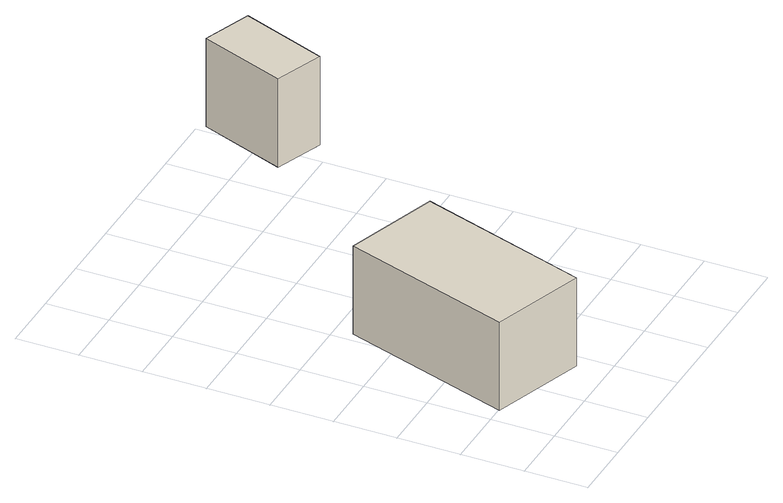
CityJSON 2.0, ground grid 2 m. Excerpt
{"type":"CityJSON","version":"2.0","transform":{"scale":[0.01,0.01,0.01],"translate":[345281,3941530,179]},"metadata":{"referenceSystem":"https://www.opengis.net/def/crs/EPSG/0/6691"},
"CityObjects":{
"building1":{"type":"Building","attributes":{"BuildingIDAttribute.prefecture":"14","BuildingIDAttribute.city":"14151","BuildingDetailAttribute.surveyYear":2015,"BuildingLandSlideRiskAttribute.description":"1","BuildingLandSlideRiskAttribute.areaType":"1"},"geometry":[{"type":"Solid","lod":"1","boundaries":[[[[0,1,2,3]],[[2,4,5,3]],[[1,6,4,2]],[[0,7,6,1]],[[3,5,7,0]],[[4,6,7,5]]]]}]},
"building2":{"type":"Building","attributes":{"BuildingIDAttribute.prefecture":"14","BuildingIDAttribute.city":"14151","BuildingDetailAttribute.surveyYear":2015,"BuildingLandSlideRiskAttribute.description":"1","BuildingLandSlideRiskAttribute.areaType":"1"},"geometry":[{"type":"Solid","lod":"1","boundaries":[[[[8,9,10,11]],[[10,12,13,11]],[[9,14,12,10]],[[8,15,14,9]],[[11,13,15,8]],[[12,14,15,13]]]]}]}
},
"vertices":[
[356,98,56],[53,198,56],[233,743,56],[536,644,56],[233,743,356],[536,644,356],[53,198,356],[356,98,356],
[755,1452,253],[912,1394,253],[808,1118,253],[652,1176,253],[808,1118,553],[652,1176,553],[912,1394,553],[755,1452,553]
]}
